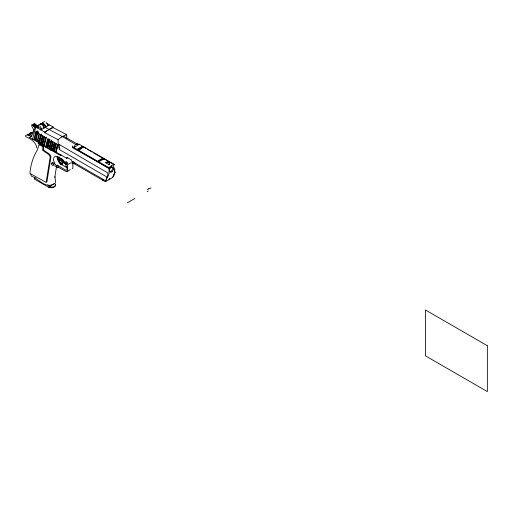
<?xml version="1.0" encoding="UTF-8"?>
<svg xmlns="http://www.w3.org/2000/svg" width="513" height="513" viewBox="0 0 513 513"><rect width="100%" height="100%" fill="white"/><g stroke="black" fill="none" stroke-linecap="round" stroke-linejoin="round"><path stroke-width="0.77" d="M54.987 176.568L55.59 182.634M85.934 148.456L82.773 146.295L78.175 148.783L77.194 149.854L109.089 168.431L108.987 173.869L105.364 181.749L72.993 163.063C70.025 162.153 67.325 164.346 66.709 167.206L66.062 166.828L65.754 163.974M111.411 166.424L111.443 165.725L114.085 164.333L113.623 165.814L114.803 172.701L112.488 177.633L105.364 181.749L106.903 177.261M35.134 177.453L34.871 178.479L34.422 178.21L34.403 179.088L48.684 187.335L50.479 187.726A4.033 2.014 -5.9 0 0 54.365 186.905L55.006 186.437A4.033 2.014 -5.9 0 0 55.019 184.417M59.739 144.781L59.482 149.616L106.954 177.023L107.724 176.575L107.788 172.919L59.29 144.525M37.635 133.617L35.737 140.934L36.974 141.639L39.02 133.637L39.572 133.964L37.507 141.934L38.347 142.409L38.398 143.364L40.642 134.573L41.194 134.906L38.937 143.634L40.097 144.211L42.303 135.535L42.861 135.862L40.726 144.531L41.713 145.019L43.797 136.394L44.349 136.727L42.246 145.288L43.4 145.923L45.567 137.413L46.119 137.747L43.926 146.218L45.535 147.116L47.69 138.645L48.248 138.972L46.061 147.411L47.061 147.968L49.113 139.465L49.665 139.792L47.606 148.276L48.85 148.969L50.877 140.485L51.435 140.812L49.299 149.219L52.05 150.758L52.826 150.309L53.012 149.514L52.236 149.963L52.05 150.758M51.653 140.036L49.626 148.52L48.85 148.969M58.828 156.895L58.963 161.396L61.124 164.288L60.406 162.217M49.883 139.017L47.837 147.52L47.061 147.968M41.713 145.019L42.483 144.57L44.374 136.708M54.756 177.415L56.372 167.373M59.29 157.1L58.963 159.12L59.284 161.518L61.579 164.705L62.464 164.192L61.926 158.703M57.296 156.516L57.078 157.863L58.469 161.589L60.124 163.653L67.37 168.001M50.402 149.834L52.499 141.421L53.057 141.748L51.172 149.386L50.402 149.834L50.896 150.085L53.057 141.748M77.604 150.418L72.429 147.68L72.48 146.045L73.718 147.526L77.194 149.514L78.175 148.783M52.236 149.963L54.166 142.383L54.724 142.71L52.563 151.04L53.544 151.591L55.654 143.242L56.212 143.569L54.064 151.874L55.308 152.573L56.084 152.124M53.544 151.591L54.32 151.143L56.238 143.55M59.841 148.206L59.482 149.616L58.328 145.872L58.052 139.664L44.682 132.681L44.682 132.021L53.32 127.032L53.32 127.692L66.69 134.675L66.741 138.529M36.833 147.994C36.154 142.018 30.549 138.863 25.65 136.529L25.65 135.406L27.131 134.881L31.716 136.105L29.485 137.394L33.781 139.831L35.827 131.796L36.385 132.123M36.192 132.88L34.313 140.126L35.211 140.633L37.077 133.297M40.097 144.211L40.867 143.762L42.887 135.842M46.337 136.971L44.169 145.48L43.4 145.923M48.273 138.952L46.305 146.667L45.535 147.116M53.205 148.757L54.744 142.691M55.308 152.573L57.424 144.262L57.982 144.595L55.834 152.868L60.778 155.625L61.554 155.176M58.007 144.576L56.27 151.393L55.494 151.842M39.238 142.454L41.194 134.906M32.543 139.126L35.763 127.07L44.682 132.021M39.007 144.813L37.34 150.033C32.986 156.901 30.594 165.263 29.921 173.4L46.119 182.397L50.223 156.914C48.959 153.387 44.875 152.797 42.797 150.149L42.797 146.782L39.892 144.858L39.007 144.813L40.668 144.409L43.573 146.333L43.573 149.7C45.651 152.355 49.735 152.938 50.999 156.471L46.895 181.955L46.234 181.929M114.688 172.977L114.771 168.886M35.763 127.07L32.986 131.899L31.825 135.772L29.485 137.394M109.013 179.64L109.859 178.12M50.479 187.726L50.832 187.098A4.078 2.353 0 0 0 54.962 186.001A4.078 2.353 0 0 0 54.769 183.378L53.506 184.109M48.684 187.335L49.068 186.668L52.236 184.84M49.511 187.591L49.908 186.944L50.832 187.098L49.511 187.591L49.068 186.668L49.908 186.944M102.202 158.953L103.19 158.055L83.863 146.923L79.291 149.43L78.284 150.482L80.041 148.065L82.773 146.635M112.488 177.633L114.072 175.683L113.335 176.113L114.854 172.458L115.592 172.035M65.164 162.756L62.836 159.614L58.097 157.113L55.269 155.984L53.756 157.946L53.429 159.966L54.82 163.698L56.475 165.763L57.443 165.199L58.437 167.2L65.1 171.047L67.12 171.708L67.684 171.13L67.684 166.642L66.709 167.206M70.358 169.585L67.12 171.708M72.307 168.719L72.865 168.136L72.865 163.647M98.567 161.056L97.675 161.576L98.567 160.556L103.19 158.055M73.718 147.526L79.31 144.3L82.773 146.295L81.817 146.68M108.609 167.828L111.443 165.725M36.32 131.738L37.417 133.54L36.32 131.738L37.128 131.245L37.629 132.604M114.085 164.333L104.325 158.709L99.74 161.236L98.817 162.23M99.74 161.236L98.817 161.89L108.609 167.488M77.194 149.854L80.041 148.065L81.15 148.706L79.9 149.482M78.284 150.482L79.271 149.867M29.927 132.938L31.408 132.412L33.217 132.803L28.946 135.272M97.675 161.576L103.19 158.395M38.154 125.711L38.828 125.313M33.749 131.078L33.153 128.609L31.78 126.262L31.78 124.601L32.845 125.538L35.448 124.159L37.866 126.57M32.845 125.538L33.39 126.006L35.679 124.691M33.39 126.006L33.941 126.48L36.224 125.159M33.941 126.48L34.486 126.948L36.769 125.627M44.201 127.942L42.951 125.557L40.655 123.723L38.398 125.025L38.398 127.192L41.944 129.244L39.847 125.865M42.515 122.645L44.817 124.479L46.067 126.865L42.515 123.999L42.515 122.645L44.663 121.408M34.486 126.948L35.038 127.416L37.321 126.102M35.391 127.307L38.917 125.249M40.181 124.518L42.592 123.126M36.231 127.346L38.757 125.884M41.258 124.441L43.066 123.402M37.186 127.897L38.398 127.192M40.732 129.943L49.37 124.954L53.32 127.032M37.417 133.54L37.994 133.207M40.642 134.573L41.412 134.124M33.896 139.376L35.019 138.728M33.781 139.831L34.903 139.183M35.32 140.196L36.436 139.549M35.211 140.633L36.327 139.991M37.09 141.216L38.206 140.568M36.974 141.639L38.097 140.992M38.712 142.152L39.482 141.703M39.386 142.082L38.347 142.409M38.077 143.204L38.853 142.755M39.161 142.768L39.931 142.319M38.398 143.364L39.174 142.915M40.373 143.114L41.149 142.665M40.335 143.274L41.104 142.832M39.892 144.858L40.668 144.409M41.867 143.973L42.637 143.525M42.246 145.288L43.021 144.839L42.483 144.57M43.637 144.993L44.407 144.551M42.797 146.782L43.573 146.333M45.76 146.224L46.536 145.775M47.061 146.077L46.523 146.667M47.183 147.045L47.953 146.596M42.797 150.149L43.573 149.7M48.947 148.065L49.723 147.616M50.569 149.001L51.345 148.552M53.724 150.822L54.5 150.373M56.02 152.149L66.805 158.37L67.569 157.927M64.593 163.647L63.599 161.646L62.624 162.211L65.92 164.179M54.667 165.641L57.462 167.757L58.437 167.2M53.134 184.443L52.506 184.77M105.274 162.57L108.352 161.762L109.288 162.134L109.692 162.525L109.699 164.352L109.032 164.737L105.274 162.57L107.679 162.146L108.621 162.525L109.025 162.91L109.032 164.737M106.21 180.223L105.434 180.672L71.66 161.178L71.66 160.056L66.805 157.247L66.805 158.37M148.417 188.79L149.482 188.175M147.321 189.772L148.392 189.162M149.963 188.528L151.002 187.925M127.295 202.879L134.881 198.505M147.18 191.631L148.225 191.028M32.197 125.076L34.576 123.742L35.128 124.217M27.131 134.881L32.287 132.476L28.01 134.945L33.217 132.803M103.382 159.133L104.325 158.709L104.325 159.049M50.53 185.385L51.896 185.02C44.131 187.258 38.039 178.466 31.216 176.03L30.889 174.087M35.038 127.416L35.583 127.891M107.223 162.089L108.025 161.948L109.365 162.717M63.477 136.291L61.81 136.92M76.597 149.879L109.089 168.431M64.215 136.522L76.649 143.64L79.31 144.3M61.765 159.774L62.086 159.896M78.38 144.698L77.264 144.185L75.315 144.788L74.603 145.724L74.738 146.801M40.867 143.762L41.502 144.082M51.172 149.386L51.666 149.642M45.157 127.391L62.419 136.618A31.755 20.584 -67 0 1 66.69 134.675M52.826 150.309L53.333 150.591M54.32 151.143L54.833 151.431M78.284 150.142L97.675 161.236M47.004 123.588L49.37 124.954M47.376 125.14L48.216 125.627L46.119 122.248M87.313 149.251L92.141 152.034M93.526 152.829L114.085 164.673M43.195 125.204L44.548 125.986M75.809 144.499L62.419 136.618A34.903 22.63 -67 0 0 58.052 139.664M47.741 184.795L49.068 185.565M57.443 165.199L66.01 170.335L66.741 170.04L67.036 169.143L67.036 166.27M76.649 143.64L77.835 144.557M42.56 123.973L46.112 126.839M42.515 123.999L46.067 126.865M43.066 126.961L44.246 127.917M62.464 164.192L61.983 163.794L62.445 164.205M34.576 123.742L34.07 123.28L34.07 123.819M73.506 161.71L75.129 163.179M61.945 159.581L63.599 161.646M59.284 161.518L61.605 164.692C59.367 162.775 57.796 159.864 57.86 156.875L58.046 159.19M56.475 165.763L57.462 167.757M72.538 161.294L72.993 163.916M60.816 158.049L61.137 160.447L60.277 160.941L59.957 158.549M61.797 160.447L61.945 163.121M42.515 123.178L42.534 123.87M83.863 146.923L83.863 147.263M60.778 154.894L60.778 155.625M40.655 123.723L40.655 124.255M53.32 127.692A22.405 12.934 -60 0 0 49.107 129.462A24.586 14.197 -60 0 0 44.682 132.675M61.829 159.165A1.372 0.795 60 0 1 61.817 159.453M36.538 131.726A1.468 0.846 60 0 1 37.564 131.097A1.468 0.846 60 0 1 38.622 132.886A1.468 0.846 60 0 1 37.596 133.515M103.658 179.909A12.69 7.329 -60 0 1 102.51 180.101M65.651 162.364A1.372 0.795 60 0 1 66.703 161.858A1.372 0.795 60 0 1 67.575 163.673A1.372 0.795 60 0 1 66.369 163.865M52.243 162.775A1.372 0.795 60 0 1 53.916 163.551A1.372 0.795 60 0 1 53.224 164.917M54.307 183.449A5.816 3.104 -3.5 0 1 53.557 184.167M112.084 167.091A2.745 1.763 -66.2 0 1 111.981 170.143A2.745 1.763 -66.2 0 1 109.66 171.804M111.417 167.091L109.493 168.2L109.493 167.565L111.417 167.091M487.35 345.724L425.386 309.948L425.386 355.817L487.35 391.592L487.35 345.724M35.961 132.059A1.468 0.846 60 0 0 37.539 133.976A1.468 0.846 60 0 0 37.507 131.886A1.468 0.846 60 0 0 35.961 132.059M64.875 162.813A1.372 0.795 60 0 0 66.331 164.622A1.372 0.795 60 0 0 66.331 162.679A1.372 0.795 60 0 0 64.875 162.813M51.383 163.743A1.372 0.795 60 0 0 52.916 165.43A1.372 0.795 60 0 0 52.756 163.403A1.372 0.795 60 0 0 51.383 163.743M112.123 171.663A2.745 1.763 -66.2 0 0 112.7 167.193A2.745 1.763 -66.2 0 0 109.519 170.027A2.745 1.763 -66.2 0 0 112.123 171.663"/></g></svg>
